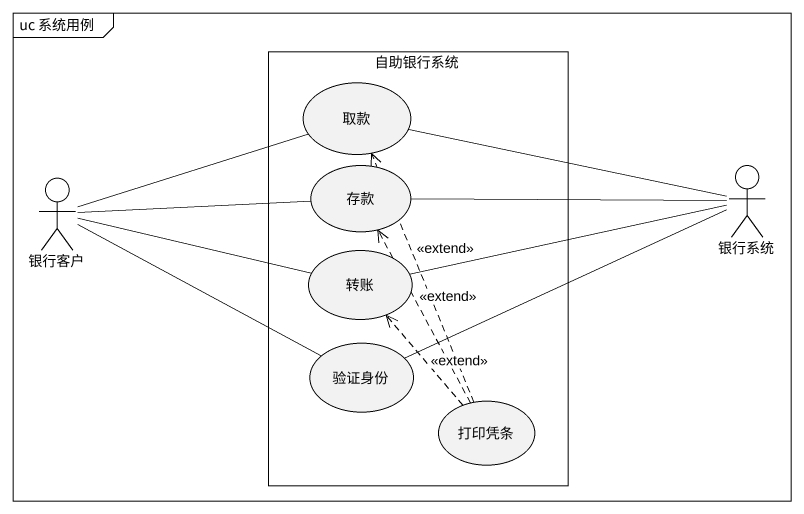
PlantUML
@startuml
mainframe uc 系统用例
rectangle 自助银行系统 {
  usecase 取款
  usecase 存款
  usecase 转账
  usecase 验证身份
  usecase 打印凭条
}
actor 银行客户
actor 银行系统
取款 -right- 银行系统
银行客户 -right- 取款
银行客户 -right- 存款
银行客户 -right- 转账
银行客户 -right- 验证身份
存款 -right- 银行系统
转账 -right- 银行系统
验证身份 -right- 银行系统
打印凭条 .up.> 取款 : <<extend>>
打印凭条 .up.> 存款 : <<extend>>
打印凭条 .up.> 转账 : <<extend>>
@enduml
